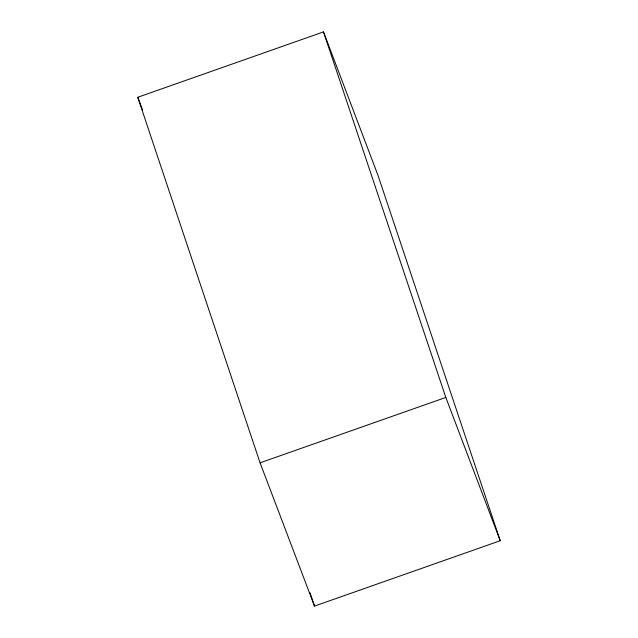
<?xml version="1.0" encoding="UTF-8"?>
<svg xmlns="http://www.w3.org/2000/svg" width="638" height="638" viewBox="0 0 638 638"><rect width="100%" height="100%" fill="white"/><g stroke="black" fill="none" stroke-linecap="round" stroke-linejoin="round"><path stroke-width="0.96" d="M137.76 97.279L323.506 31.9L377.927 175.171L500.24 540.721L314.494 606.1L260.073 462.829L137.76 97.279L142.705 110.302M260.073 462.829L445.818 397.45L500.24 540.721M323.506 31.9L445.818 397.45M310.068 592.877L314.494 606.1"/></g></svg>
